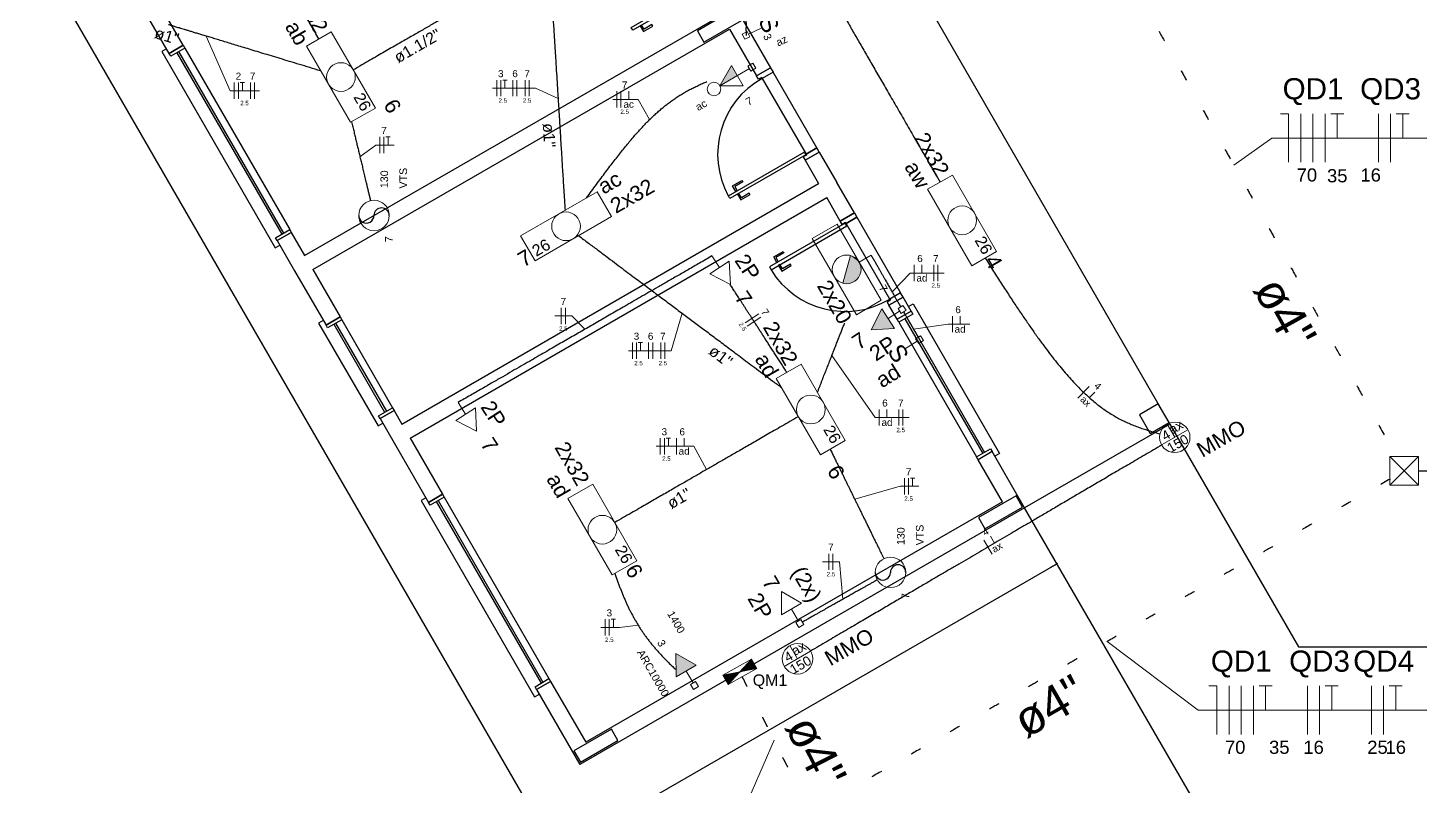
# Model space of a CAD drawing. Extents: x 175 to 700, y 53 to 250.
# Drawn here: x 355.23 to 368.1, y 182.64 to 189.65 of the extents above; entities that cross this region are included whole.
import ezdxf

# ---------------------------------------------------------------- set-up
doc = ezdxf.new("R2010")
doc.units = 0
doc.header["$LTSCALE"] = 2
doc.linetypes.add('DOT2', pattern=[3.175, 0, -3.175])
doc.layers.get('0').update_dxf_attribs({"linetype": 'CONTINUOUS'})
for name, color, linetype in [('A-JANEL', 3, 'CONTINUOUS'), ('A-PARED', 5, 'CONTINUOUS'), ('A-PARED-PISOS', 2, 'CONTINUOUS'), ('A-PAREDE', 5, 'CONTINUOUS'), ('A-PISOS', 2, 'CONTINUOUS'), ('A-PISOS-NIVEL', 1, 'CONTINUOUS'), ('A-PORTA', 3, 'CONTINUOUS'), ('A-SOLEIRA', 1, 'CONTINUOUS'), ('ARQ-ESQ-VISTA1', 2, 'CONTINUOUS')]:
    doc.layers.add(name, color=color, linetype=linetype)
for name, color, linetype, lineweight in [('EL-Condutos', 4, 'CONTINUOUS', 30), ('EL-Fios', 9, 'CONTINUOUS', 20), ('EL-Textos condutos', 7, 'CONTINUOUS', 20), ('EL-Textos fios', 7, 'CONTINUOUS', 20), ('EL-Textos pontos', 5, 'CONTINUOUS', 20), ('P-SIMBOL', 5, 'CONTINUOUS', 20)]:
    doc.layers.add(name, color=color, linetype=linetype, lineweight=lineweight)
doc.styles.add('Arial', font='arial.ttf')

msp = doc.modelspace()

# ---------------------------------------------------------------- hatches: boundary and pattern name
at = {"layer": 'P-SIMBOL', "linetype": 'Continuous'}
for points in [[(361.79, 189.213), (361.628, 189.119), (361.736, 189.307)], [(362.836, 187.548), (362.767, 187.291), (362.916, 187.486)], [(362.767, 187.291), (362.782, 187.289), (362.788, 187.287), (362.795, 187.288), (362.808, 187.288), (362.813, 187.288), (362.817, 187.288), (362.821, 187.289), (362.825, 187.29), (362.832, 187.291), (362.836, 187.292), (362.842, 187.294), (362.848, 187.296), (362.855, 187.299), (362.859, 187.301), (362.864, 187.303), (362.869, 187.306), (362.876, 187.311), (362.878, 187.313), (362.883, 187.316), (362.886, 187.318), (362.888, 187.32), (362.891, 187.323), (362.893, 187.325), (362.895, 187.328), (362.897, 187.33), (362.9, 187.332), (362.901, 187.334), (362.902, 187.335), (362.905, 187.337), (362.908, 187.34), (362.908, 187.342), (362.91, 187.344), (362.911, 187.346), (362.912, 187.348), (362.914, 187.35), (362.915, 187.353), (362.918, 187.357), (362.919, 187.36), (362.92, 187.362), (362.922, 187.365), (362.923, 187.367), (362.924, 187.37), (362.925, 187.373), (362.926, 187.376), (362.927, 187.38), (362.928, 187.384), (362.929, 187.387), (362.93, 187.39), (362.931, 187.395), (362.931, 187.398), (362.932, 187.402), (362.932, 187.405), (362.932, 187.407), (362.932, 187.412), (362.933, 187.414), (362.933, 187.42), (362.933, 187.423), (362.933, 187.426), (362.933, 187.428), (362.933, 187.43), (362.932, 187.432), (362.933, 187.434), (362.931, 187.44), (362.931, 187.444), (362.931, 187.446), (362.93, 187.448), (362.93, 187.449), (362.929, 187.451), (362.929, 187.453), (362.928, 187.454), (362.927, 187.457), (362.926, 187.46), (362.925, 187.463), (362.924, 187.466), (362.924, 187.469), (362.916, 187.486)], [(362.836, 187.548), (362.842, 187.546), (362.847, 187.544), (362.853, 187.541), (362.861, 187.537), (362.864, 187.536), (362.866, 187.535), (362.868, 187.534), (362.871, 187.532), (362.879, 187.526), (362.881, 187.524), (362.888, 187.52), (362.892, 187.516), (362.895, 187.512), (362.901, 187.505), (362.904, 187.502), (362.907, 187.499), (362.916, 187.486)], [(363.125, 187.054), (363.028, 186.86), (363.244, 186.873)], [(361.41, 183.757), (361.222, 183.864), (361.223, 183.648)], [(361.969, 183.725), (361.92, 183.812), (361.813, 183.695)], [(361.706, 183.578), (361.813, 183.695), (361.657, 183.665)]]:
    msp.add_hatch(color=256, dxfattribs=at).paths.add_polyline_path(points)

# ---------------------------------------------------------------- linework, layer by layer
at = {"color": 8}
msp.add_line((364.75, 184.697), (364.685, 184.66), dxfattribs=at)
msp.add_line((364.75, 184.697), (364.685, 184.66), dxfattribs=at)
for centre, start, end in [((358.359, 187.918), 179.981, 0), ((358.5, 187.918), 0.019, 180), ((363.277, 184.615), 0.0191, 180), ((363.136, 184.615), 179.98, 0.0002)]:
    msp.add_arc(centre, 0.0706, start, end)
at = {"layer": 'A-JANEL', "color": 251}
msp.add_line((364.147, 185.733), (364.017, 185.658), dxfattribs=at)
at = {"layer": 'A-PARED', "color": 251}
for p, q in [((357.788, 187.547), (361.642, 189.772)), ((361.81, 189.782), (362.097, 189.284)), ((357.863, 187.417), (361.717, 189.642)), ((361.717, 189.642), (361.967, 189.209)), ((361.967, 189.209), (362.097, 189.284)), ((362.417, 188.429), (362.547, 188.504)), ((362.547, 188.504), (362.71, 188.223)), ((362.417, 188.429), (362.542, 188.213)), ((358.688, 185.988), (362.542, 188.213)), ((362.872, 187.941), (362.71, 188.223)), ((358.763, 185.858), (362.617, 188.083)), ((362.742, 187.866), (362.617, 188.083)), ((362.742, 187.866), (362.872, 187.941)), ((357.665, 187.761), (357.788, 187.547)), ((357.535, 187.686), (357.696, 187.407)), ((357.696, 187.407), (357.986, 186.904, 0.728)), ((357.863, 187.417), (358.116, 186.979, 0.728)), ((363.192, 187.087), (363.322, 187.162)), ((363.397, 187.032), (363.322, 187.162)), ((363.267, 186.957), (363.192, 187.087)), ((358.616, 186.113, 0.728), (358.688, 185.988)), ((358.486, 186.038, 0.728), (358.934, 185.263)), ((358.763, 185.858), (359.063, 185.338)), ((364.447, 185.213), (364.147, 185.733)), ((364.242, 185.268), (364.017, 185.658)), ((364.447, 185.213), (360.334, 182.838)), ((364.242, 185.268), (360.388, 183.043)), ((359.934, 183.531), (360.334, 182.838)), ((360.063, 183.606), (360.388, 183.043))]:
    msp.add_line(p, q, dxfattribs=at)
msp.add_lwpolyline([(365.509, 186.074), (365.609, 185.901), (365.782, 186.001), (365.682, 186.174)], close=True, dxfattribs=at)
at = {"layer": 'A-PARED-PISOS', "color": 251}
for p, q in [((362.652, 191.423), (365.79, 185.988)), ((365.79, 185.988), (364.447, 185.213))]:
    msp.add_line(p, q, dxfattribs=at)
at = {"layer": 'A-PAREDE', "color": 251}
for p, q in [((356.665, 189.493), (356.388, 189.971)), ((356.535, 189.418), (356.259, 189.896)), ((356.665, 189.493), (356.535, 189.418)), ((356.535, 189.418), (356.665, 189.493)), ((356.665, 189.493), (356.535, 189.418)), ((362.097, 189.284), (361.967, 189.209)), ((362.547, 188.504), (362.417, 188.429)), ((362.872, 187.941), (362.742, 187.866)), ((357.665, 187.761), (357.535, 187.686)), ((357.535, 187.686), (357.665, 187.761)), ((357.665, 187.761), (357.535, 187.686)), ((363.322, 187.162), (363.192, 187.087)), ((357.986, 186.904), (358.116, 186.979)), ((358.116, 186.979), (357.986, 186.904)), ((363.397, 187.032), (363.267, 186.957)), ((363.397, 187.032), (363.267, 186.957)), ((363.397, 187.032), (363.267, 186.957)), ((358.486, 186.038), (358.616, 186.113)), ((358.616, 186.113), (358.486, 186.038)), ((364.147, 185.733), (364.017, 185.658)), ((359.063, 185.338), (358.934, 185.263)), ((358.934, 185.263), (359.063, 185.338)), ((359.063, 185.338), (358.934, 185.263)), ((360.063, 183.606), (359.934, 183.531)), ((359.934, 183.531), (360.063, 183.606)), ((360.063, 183.606), (359.934, 183.531))]:
    msp.add_line(p, q, dxfattribs=at)
for points in [[(361.42, 189.626), (361.48, 189.522), (361.827, 189.722), (361.767, 189.826)], [(364.02, 185.123), (364.08, 185.019), (364.427, 185.219), (364.367, 185.323)], [(360.279, 182.963), (360.339, 182.859), (360.685, 183.059), (360.625, 183.163)]]:
    msp.add_lwpolyline(points, close=True, dxfattribs=at)
at = {"layer": 'A-PISOS', "color": 251}
for p, q in [((351.639, 196.698), (360.114, 182.019)), ((364.747, 184.694), (360.114, 182.019)), ((364.747, 184.694), (364.682, 184.656)), ((364.747, 184.694), (364.682, 184.656))]:
    msp.add_line(p, q, dxfattribs=at)
at = {"layer": 'A-PISOS-NIVEL', "color": 251}
for p, q in [((365.79, 185.988), (366.98, 183.926)), ((366.085, 182.376), (364.447, 185.213)), ((366.98, 183.926), (369.848, 183.926))]:
    msp.add_line(p, q, dxfattribs=at)
at = {"layer": 'A-PORTA', "color": 251}
for p, q in [((362.525, 188.543), (362.425, 188.486)), ((362.895, 187.902), (362.795, 187.845))]:
    msp.add_line(p, q, dxfattribs=at)
for points in [[(361.523, 190.038), (360.822, 189.633), (360.807, 189.659), (361.508, 190.064)], [(360.927, 189.641), (360.904, 189.68), (360.891, 189.673), (360.921, 189.621), (361.008, 189.671), (361, 189.684)], [(362.015, 189.196), (361.985, 189.178), (361.967, 189.209), (362.097, 189.284), (362.12, 189.245), (362.02, 189.187)], [(362.423, 188.479), (361.722, 188.074), (361.707, 188.1), (362.408, 188.505)], [(362.43, 188.477), (362.4, 188.46), (362.417, 188.429), (362.547, 188.504), (362.525, 188.543), (362.425, 188.486)], [(361.767, 188.186), (361.789, 188.147), (361.776, 188.14), (361.746, 188.192), (361.833, 188.242), (361.84, 188.229)], [(361.827, 188.082), (361.804, 188.121), (361.791, 188.114), (361.821, 188.062), (361.908, 188.112), (361.9, 188.125)], [(362.79, 187.853), (362.76, 187.836), (362.742, 187.866), (362.872, 187.941), (362.895, 187.902), (362.795, 187.845)], [(362.788, 187.847), (362.087, 187.442), (362.102, 187.416), (362.803, 187.821)], [(362.147, 187.528), (362.169, 187.489), (362.156, 187.482), (362.126, 187.534), (362.213, 187.584), (362.22, 187.571)], [(362.207, 187.424), (362.184, 187.463), (362.171, 187.456), (362.201, 187.404), (362.288, 187.454), (362.28, 187.467)], [(363.205, 187.135), (363.175, 187.117), (363.192, 187.087), (363.322, 187.162), (363.3, 187.201), (363.2, 187.143)]]:
    msp.add_lwpolyline(points, close=True, dxfattribs=at)
for centre, start, end in [((362.412, 188.485, 0.02), 119.1784, 208.6732), ((362.788, 187.834, 0.02), 211.3268, 300.8216)]:
    msp.add_arc(centre, 0.804, start, end, dxfattribs=at)
at = {"layer": 'A-SOLEIRA', "color": 251}
for points in [[(362.425, 188.486), (362.525, 188.543), (362.12, 189.245), (362.02, 189.187)], [(362.795, 187.845), (362.895, 187.902), (363.3, 187.201), (363.2, 187.143)]]:
    msp.add_lwpolyline(points, close=True, dxfattribs=at)
at = {"layer": 'ARQ-ESQ-VISTA1', "color": 251}
for p, q in [((356.606, 189.424), (357.576, 187.744)), ((356.623, 189.434), (357.594, 187.754)), ((356.68, 189.467), (357.65, 187.787)), ((363.339, 186.963), (364.059, 185.716)), ((363.356, 186.973), (364.076, 185.726)), ((358.057, 186.911), (358.527, 186.097)), ((358.075, 186.921), (358.545, 186.107)), ((358.131, 186.953), (358.601, 186.139)), ((363.282, 186.931), (364.002, 185.684)), ((359.078, 185.312), (360.048, 183.632)), ((359.005, 185.27), (359.975, 183.59)), ((359.022, 185.28), (359.992, 183.6))]:
    msp.add_line(p, q, dxfattribs=at)
for points in [[(356.51, 189.461), (356.467, 189.436), (357.517, 187.618), (357.56, 187.643)], [(363.372, 187.075), (363.415, 187.1), (364.215, 185.715), (364.172, 185.69)], [(357.96, 186.947), (357.917, 186.922), (358.468, 185.97), (358.511, 185.995)], [(358.909, 185.306), (358.865, 185.281), (359.915, 183.463), (359.959, 183.488)]]:
    msp.add_lwpolyline(points, dxfattribs=at)
for points in [[(356.665, 189.493), (356.68, 189.467), (356.55, 189.392), (356.535, 189.418)], [(357.65, 187.787), (357.665, 187.761), (357.535, 187.686), (357.52, 187.712)], [(358.116, 186.979), (358.131, 186.953), (358.001, 186.878), (357.986, 186.904)], [(363.397, 187.032), (363.412, 187.006), (363.282, 186.931), (363.267, 186.957)], [(358.601, 186.139), (358.616, 186.113), (358.486, 186.038), (358.471, 186.064)], [(364.132, 185.759), (364.147, 185.733), (364.017, 185.658), (364.002, 185.684)], [(359.063, 185.338), (359.078, 185.312), (358.949, 185.237), (358.934, 185.263)], [(360.048, 183.632), (360.063, 183.606), (359.934, 183.531), (359.919, 183.557)]]:
    msp.add_lwpolyline(points, close=True, dxfattribs=at)
at = {"layer": 'EL-Condutos', "linetype": 'Continuous'}
for points in [[(361.484, 192.004), (361.584, 191.831), (361.678, 191.667), (361.767, 191.513), (361.851, 191.367), (361.931, 191.229), (362.007, 191.097), (362.079, 190.972), (362.148, 190.853), (362.214, 190.739), (362.278, 190.628), (362.34, 190.521), (362.4, 190.417), (362.458, 190.316), (362.517, 190.215), (362.574, 190.115), (362.632, 190.015), (362.69, 189.915), (362.749, 189.813), (362.809, 189.709), (362.87, 189.602), (362.934, 189.492), (363, 189.377), (363.069, 189.258), (363.141, 189.133), (363.217, 189.002), (363.297, 188.864), (363.381, 188.718), (363.47, 188.563), (363.565, 188.4), (363.665, 188.226)], [(361.386, 191.95), (361.43, 191.779), (361.472, 191.619), (361.511, 191.468), (361.547, 191.326), (361.581, 191.192), (361.613, 191.067), (361.642, 190.95), (361.668, 190.841), (361.693, 190.739), (361.716, 190.643), (361.736, 190.554), (361.755, 190.472), (361.772, 190.394), (361.787, 190.323), (361.801, 190.256), (361.813, 190.193), (361.824, 190.135), (361.833, 190.081), (361.841, 190.03), (361.848, 189.982), (361.853, 189.936), (361.858, 189.893), (361.862, 189.852), (361.865, 189.812), (361.867, 189.774), (361.869, 189.736), (361.87, 189.698), (361.87, 189.661), (361.87, 189.623), (361.87, 189.584)], [(357.92, 189.552), (357.883, 189.616), (357.848, 189.677), (357.815, 189.735), (357.783, 189.79), (357.752, 189.843), (357.723, 189.894), (357.694, 189.943), (357.667, 189.99), (357.641, 190.036), (357.615, 190.081), (357.59, 190.125), (357.565, 190.167), (357.541, 190.209), (357.517, 190.251), (357.493, 190.292), (357.469, 190.334), (357.445, 190.376), (357.42, 190.418), (357.396, 190.46), (357.371, 190.504), (357.345, 190.549), (357.318, 190.594), (357.291, 190.642), (357.263, 190.691), (357.233, 190.742), (357.203, 190.795), (357.171, 190.85), (357.137, 190.908), (357.102, 190.969), (357.065, 191.033)], [(359.936, 190.246), (359.857, 190.2), (359.783, 190.157), (359.713, 190.117), (359.647, 190.079), (359.584, 190.043), (359.525, 190.008), (359.469, 189.976), (359.415, 189.945), (359.364, 189.915), (359.315, 189.887), (359.267, 189.86), (359.221, 189.833), (359.176, 189.807), (359.131, 189.781), (359.087, 189.755), (359.043, 189.73), (358.998, 189.704), (358.953, 189.678), (358.907, 189.651), (358.859, 189.624), (358.81, 189.595), (358.759, 189.566), (358.705, 189.535), (358.649, 189.503), (358.59, 189.468), (358.527, 189.432), (358.461, 189.394), (358.391, 189.354), (358.317, 189.311), (358.238, 189.265)], [(360.069, 190.014), (360.074, 189.925), (360.08, 189.841), (360.085, 189.761), (360.089, 189.686), (360.094, 189.614), (360.098, 189.546), (360.102, 189.48), (360.106, 189.417), (360.11, 189.357), (360.113, 189.299), (360.117, 189.242), (360.121, 189.186), (360.124, 189.131), (360.127, 189.076), (360.131, 189.022), (360.134, 188.967), (360.138, 188.912), (360.141, 188.856), (360.145, 188.798), (360.148, 188.738), (360.152, 188.677), (360.156, 188.613), (360.16, 188.546), (360.165, 188.475), (360.169, 188.401), (360.174, 188.324), (360.179, 188.242), (360.185, 188.155), (360.19, 188.063), (360.197, 187.965)], [(357.936, 189.256), (357.836, 189.287), (357.74, 189.316), (357.649, 189.343), (357.563, 189.37), (357.481, 189.395), (357.403, 189.418), (357.33, 189.44), (357.26, 189.462), (357.195, 189.481), (357.133, 189.5), (357.076, 189.518), (357.021, 189.534), (356.971, 189.55), (356.923, 189.564), (356.879, 189.577), (356.838, 189.59), (356.8, 189.601), (356.765, 189.612), (356.733, 189.622), (356.704, 189.631), (356.677, 189.639), (356.652, 189.646), (356.63, 189.653), (356.61, 189.659), (356.592, 189.665), (356.576, 189.669), (356.562, 189.674), (356.55, 189.677), (356.539, 189.681), (356.53, 189.683)], [(360.395, 188.08), (360.442, 188.144), (360.486, 188.205), (360.53, 188.263), (360.572, 188.32), (360.612, 188.373), (360.652, 188.425), (360.69, 188.474), (360.727, 188.521), (360.764, 188.566), (360.8, 188.609), (360.835, 188.651), (360.869, 188.69), (360.903, 188.727), (360.937, 188.763), (360.97, 188.797), (361.004, 188.83), (361.037, 188.861), (361.07, 188.89), (361.103, 188.918), (361.137, 188.945), (361.171, 188.971), (361.205, 188.995), (361.24, 189.019), (361.276, 189.041), (361.312, 189.062), (361.349, 189.083), (361.388, 189.102), (361.427, 189.121), (361.467, 189.14), (361.509, 189.157)], [(358.223, 188.785), (358.229, 188.761), (358.234, 188.737), (358.24, 188.714), (358.245, 188.692), (358.25, 188.67), (358.255, 188.648), (358.26, 188.627), (358.265, 188.606), (358.27, 188.585), (358.275, 188.565), (358.28, 188.544), (358.285, 188.523), (358.29, 188.503), (358.295, 188.482), (358.3, 188.46), (358.306, 188.439), (358.311, 188.416), (358.316, 188.394), (358.322, 188.371), (358.327, 188.347), (358.333, 188.322), (358.339, 188.297), (358.346, 188.27), (358.352, 188.243), (358.359, 188.215), (358.366, 188.185), (358.373, 188.155), (358.381, 188.123), (358.389, 188.089), (358.397, 188.055)], [(360.322, 187.731), (360.412, 187.663), (360.497, 187.6), (360.577, 187.54), (360.653, 187.483), (360.724, 187.429), (360.792, 187.378), (360.857, 187.33), (360.919, 187.284), (360.978, 187.24), (361.034, 187.197), (361.089, 187.156), (361.142, 187.117), (361.193, 187.078), (361.244, 187.04), (361.294, 187.003), (361.344, 186.966), (361.393, 186.928), (361.443, 186.891), (361.494, 186.853), (361.546, 186.814), (361.599, 186.774), (361.655, 186.733), (361.712, 186.69), (361.771, 186.645), (361.834, 186.598), (361.899, 186.549), (361.968, 186.498), (362.041, 186.443), (362.117, 186.386), (362.199, 186.325)], [(361.554, 187.543), (361.441, 187.477), (361.335, 187.416), (361.235, 187.359), (361.142, 187.305), (361.055, 187.254), (360.972, 187.207), (360.895, 187.162), (360.821, 187.12), (360.752, 187.079), (360.685, 187.041), (360.621, 187.004), (360.559, 186.968), (360.499, 186.933), (360.44, 186.899), (360.381, 186.865), (360.322, 186.831), (360.263, 186.797), (360.202, 186.762), (360.14, 186.726), (360.077, 186.69), (360.01, 186.651), (359.94, 186.611), (359.867, 186.568), (359.789, 186.524), (359.707, 186.476), (359.62, 186.426), (359.526, 186.372), (359.427, 186.314), (359.321, 186.253), (359.207, 186.188)], [(363.027, 187.55), (363.045, 187.519), (363.063, 187.489), (363.079, 187.46), (363.095, 187.432), (363.11, 187.406), (363.124, 187.381), (363.138, 187.357), (363.151, 187.334), (363.163, 187.313), (363.175, 187.292), (363.186, 187.273), (363.196, 187.255), (363.206, 187.237), (363.215, 187.221), (363.224, 187.206), (363.232, 187.192), (363.24, 187.178), (363.247, 187.165), (363.254, 187.154), (363.26, 187.143), (363.266, 187.133), (363.271, 187.123), (363.276, 187.115), (363.281, 187.107), (363.285, 187.099), (363.289, 187.093), (363.292, 187.087), (363.295, 187.081), (363.298, 187.076), (363.3, 187.072)], [(364.083, 187.524), (364.16, 187.401), (364.234, 187.285), (364.305, 187.175), (364.373, 187.072), (364.439, 186.975), (364.502, 186.883), (364.562, 186.797), (364.621, 186.717), (364.677, 186.642), (364.732, 186.572), (364.785, 186.507), (364.836, 186.446), (364.886, 186.39), (364.935, 186.338), (364.983, 186.29), (365.03, 186.246), (365.076, 186.205), (365.122, 186.167), (365.168, 186.133), (365.213, 186.102), (365.259, 186.073), (365.305, 186.046), (365.351, 186.022), (365.398, 186), (365.445, 185.98), (365.493, 185.961), (365.543, 185.944), (365.593, 185.928), (365.645, 185.912), (365.699, 185.898)], [(362.248, 186.465), (362.223, 186.505), (362.198, 186.544), (362.173, 186.582), (362.149, 186.619), (362.126, 186.655), (362.103, 186.69), (362.081, 186.725), (362.06, 186.758), (362.039, 186.79), (362.019, 186.822), (361.999, 186.852), (361.98, 186.882), (361.961, 186.911), (361.943, 186.939), (361.926, 186.966), (361.909, 186.992), (361.892, 187.018), (361.876, 187.043), (361.861, 187.067), (361.846, 187.09), (361.832, 187.112), (361.818, 187.134), (361.804, 187.155), (361.791, 187.175), (361.779, 187.194), (361.767, 187.213), (361.755, 187.231), (361.744, 187.249), (361.733, 187.265), (361.723, 187.281)], [(363.327, 187.026), (363.335, 187.012), (363.343, 186.999), (363.35, 186.986), (363.357, 186.973), (363.364, 186.961), (363.371, 186.95), (363.377, 186.939), (363.383, 186.928), (363.389, 186.918), (363.395, 186.909), (363.4, 186.899), (363.405, 186.89), (363.41, 186.882), (363.415, 186.874), (363.419, 186.866), (363.423, 186.859), (363.427, 186.852), (363.431, 186.846), (363.435, 186.84), (363.438, 186.834), (363.441, 186.828), (363.444, 186.823), (363.447, 186.818), (363.45, 186.814), (363.452, 186.809), (363.454, 186.805), (363.457, 186.802), (363.459, 186.798), (363.46, 186.795), (363.462, 186.792)], [(362.531, 186.283), (362.542, 186.309), (362.552, 186.335), (362.562, 186.361), (362.572, 186.387), (362.582, 186.412), (362.591, 186.436), (362.601, 186.461), (362.61, 186.484), (362.62, 186.508), (362.629, 186.531), (362.638, 186.554), (362.646, 186.577), (362.655, 186.599), (362.664, 186.621), (362.672, 186.642), (362.68, 186.663), (362.688, 186.684), (362.697, 186.705), (362.704, 186.725), (362.712, 186.745), (362.72, 186.764), (362.727, 186.784), (362.735, 186.803), (362.742, 186.821), (362.749, 186.839), (362.756, 186.857), (362.763, 186.875), (362.77, 186.892), (362.777, 186.91), (362.783, 186.926)], [(362.355, 186.057), (362.276, 186.011), (362.201, 185.968), (362.131, 185.928), (362.065, 185.89), (362.003, 185.854), (361.944, 185.819), (361.887, 185.787), (361.834, 185.756), (361.783, 185.727), (361.733, 185.698), (361.686, 185.671), (361.64, 185.644), (361.594, 185.618), (361.55, 185.592), (361.506, 185.567), (361.461, 185.541), (361.417, 185.515), (361.371, 185.489), (361.325, 185.462), (361.278, 185.435), (361.228, 185.407), (361.177, 185.377), (361.124, 185.346), (361.067, 185.314), (361.008, 185.28), (360.946, 185.243), (360.88, 185.205), (360.81, 185.165), (360.735, 185.122), (360.656, 185.076)], [(365.715, 185.794), (365.561, 185.703), (365.416, 185.618), (365.28, 185.539), (365.152, 185.463), (365.032, 185.393), (364.918, 185.326), (364.811, 185.263), (364.709, 185.203), (364.612, 185.146), (364.519, 185.091), (364.429, 185.039), (364.342, 184.988), (364.257, 184.938), (364.173, 184.889), (364.09, 184.84), (364.008, 184.791), (363.924, 184.742), (363.839, 184.692), (363.752, 184.641), (363.662, 184.589), (363.569, 184.534), (363.472, 184.477), (363.37, 184.417), (363.263, 184.354), (363.149, 184.287), (363.029, 184.216), (362.901, 184.141), (362.765, 184.062), (362.62, 183.976), (362.466, 183.886)], [(362.648, 185.756), (362.667, 185.718), (362.684, 185.682), (362.701, 185.647), (362.718, 185.614), (362.734, 185.582), (362.749, 185.551), (362.764, 185.52), (362.778, 185.491), (362.792, 185.462), (362.806, 185.433), (362.82, 185.405), (362.834, 185.377), (362.848, 185.348), (362.862, 185.32), (362.875, 185.292), (362.89, 185.263), (362.904, 185.234), (362.919, 185.204), (362.934, 185.173), (362.949, 185.141), (362.965, 185.109), (362.982, 185.075), (362.999, 185.039), (363.017, 185.003), (363.036, 184.964), (363.055, 184.924), (363.076, 184.882), (363.098, 184.838), (363.12, 184.792), (363.144, 184.743)], [(360.658, 184.606), (360.67, 184.569), (360.682, 184.534), (360.695, 184.499), (360.708, 184.465), (360.721, 184.432), (360.734, 184.399), (360.748, 184.367), (360.762, 184.335), (360.776, 184.304), (360.791, 184.273), (360.807, 184.243), (360.823, 184.213), (360.839, 184.184), (360.856, 184.155), (360.873, 184.126), (360.891, 184.097), (360.91, 184.069), (360.929, 184.041), (360.949, 184.014), (360.97, 183.986), (360.991, 183.959), (361.014, 183.932), (361.036, 183.905), (361.06, 183.878), (361.085, 183.851), (361.11, 183.824), (361.137, 183.797), (361.164, 183.77), (361.192, 183.743), (361.221, 183.716)], [(363.083, 184.546), (363.055, 184.53), (363.028, 184.514), (363.002, 184.5), (362.978, 184.486), (362.954, 184.473), (362.932, 184.46), (362.911, 184.448), (362.89, 184.437), (362.871, 184.425), (362.851, 184.415), (362.832, 184.404), (362.814, 184.393), (362.796, 184.383), (362.777, 184.373), (362.759, 184.362), (362.74, 184.352), (362.722, 184.341), (362.702, 184.33), (362.682, 184.319), (362.662, 184.308), (362.64, 184.295), (362.618, 184.283), (362.595, 184.27), (362.57, 184.256), (362.544, 184.241), (362.517, 184.226), (362.488, 184.21), (362.458, 184.192), (362.426, 184.174), (362.391, 184.155)]]:
    msp.add_spline(points, degree=3, dxfattribs=at)
at = {"layer": 'EL-Condutos', "linetype": 'DOT2', "ltscale": 0.05}
for points in [[(364.878, 191.082), (365.021, 190.825), (365.155, 190.584), (365.281, 190.359), (365.399, 190.146), (365.51, 189.947), (365.615, 189.759), (365.714, 189.58), (365.808, 189.412), (365.898, 189.251), (365.984, 189.096), (366.067, 188.948), (366.147, 188.804), (366.225, 188.664), (366.302, 188.526), (366.378, 188.389), (366.455, 188.252), (366.532, 188.114), (366.61, 187.973), (366.69, 187.83), (366.772, 187.682), (366.858, 187.528), (366.948, 187.367), (367.041, 187.199), (367.14, 187.021), (367.245, 186.834), (367.356, 186.635), (367.474, 186.423), (367.599, 186.198), (367.733, 185.958), (367.875, 185.703)], [(368.088, 185.555), (368.389, 185.556), (368.671, 185.557), (368.936, 185.558), (369.185, 185.558), (369.419, 185.559), (369.64, 185.56), (369.848, 185.561), (370.046, 185.561), (370.234, 185.562), (370.415, 185.563), (370.588, 185.563), (370.756, 185.564), (370.921, 185.564), (371.082, 185.565), (371.242, 185.566), (371.402, 185.566), (371.563, 185.567), (371.726, 185.567), (371.894, 185.568), (372.066, 185.568), (372.246, 185.569), (372.433, 185.57), (372.63, 185.57), (372.837, 185.571), (373.055, 185.572), (373.288, 185.573), (373.534, 185.574), (373.797, 185.574), (374.077, 185.575), (374.375, 185.576)], [(367.827, 185.479), (367.578, 185.336), (367.345, 185.202), (367.126, 185.076), (366.92, 184.958), (366.726, 184.846), (366.543, 184.741), (366.371, 184.642), (366.207, 184.548), (366.051, 184.458), (365.901, 184.372), (365.757, 184.289), (365.617, 184.209), (365.481, 184.131), (365.347, 184.054), (365.214, 183.977), (365.081, 183.901), (364.947, 183.824), (364.811, 183.746), (364.672, 183.666), (364.528, 183.583), (364.379, 183.497), (364.223, 183.408), (364.06, 183.314), (363.887, 183.215), (363.705, 183.11), (363.512, 182.999), (363.307, 182.881), (363.089, 182.755), (362.856, 182.622), (362.608, 182.479)], [(361.834, 183.649), (361.86, 183.597), (361.885, 183.547), (361.908, 183.5), (361.931, 183.456), (361.952, 183.414), (361.972, 183.375), (361.991, 183.337), (362.009, 183.301), (362.026, 183.266), (362.043, 183.233), (362.059, 183.201), (362.075, 183.17), (362.09, 183.139), (362.105, 183.109), (362.12, 183.08), (362.135, 183.05), (362.15, 183.02), (362.165, 182.99), (362.18, 182.96), (362.196, 182.928), (362.212, 182.896), (362.229, 182.863), (362.247, 182.828), (362.265, 182.792), (362.284, 182.754), (362.304, 182.714), (362.325, 182.671), (362.348, 182.627), (362.372, 182.58), (362.397, 182.53)]]:
    msp.add_spline(points, degree=3, dxfattribs=at)
at = {"layer": 'EL-Fios'}
for p, q in [((357.138, 188.998), (357.138, 189.148)), ((357.176, 188.998), (357.176, 189.148)), ((357.193, 189.148), (357.233, 189.148)), ((357.213, 189.073), (357.213, 189.148)), ((357.288, 188.998), (357.288, 189.148)), ((357.326, 188.998), (357.326, 189.148)), ((359.565, 189.021), (359.565, 189.171)), ((359.602, 189.021), (359.602, 189.171)), ((359.62, 189.171), (359.66, 189.171)), ((359.64, 189.096), (359.64, 189.171)), ((359.715, 189.021), (359.715, 189.171)), ((359.752, 189.021), (359.752, 189.171)), ((359.827, 189.021), (359.827, 189.171)), ((359.865, 189.021), (359.865, 189.171)), ((360.677, 188.917), (360.677, 189.067)), ((360.714, 188.917), (360.714, 189.067)), ((360.785, 188.992), (360.785, 189.067)), ((366.813, 188.86), (366.888, 188.86)), ((366.888, 188.41), (366.888, 188.86)), ((367.001, 188.41), (367.001, 188.86)), ((367.113, 188.41), (367.113, 188.86)), ((367.226, 188.41), (367.226, 188.86)), ((367.278, 188.86), (367.398, 188.86)), ((367.338, 188.635), (367.338, 188.86)), ((367.718, 188.41), (367.718, 188.86)), ((367.83, 188.41), (367.83, 188.86)), ((367.883, 188.86), (368.003, 188.86)), ((367.943, 188.635), (367.943, 188.86)), ((358.485, 188.495), (358.485, 188.645)), ((358.522, 188.495), (358.522, 188.645)), ((358.54, 188.645), (358.58, 188.645)), ((358.56, 188.57), (358.56, 188.645)), ((363.426, 187.31), (363.426, 187.46)), ((363.497, 187.385), (363.497, 187.46)), ((363.606, 187.31), (363.606, 187.46)), ((363.643, 187.31), (363.643, 187.46)), ((360.162, 186.913), (360.162, 187.063)), ((360.2, 186.913), (360.2, 187.063)), ((361.862, 186.926), (361.988, 187.008)), ((361.882, 186.895), (362.008, 186.976)), ((363.779, 186.837), (363.779, 186.987)), ((363.85, 186.912), (363.85, 186.987)), ((360.819, 186.591), (360.819, 186.741)), ((360.857, 186.591), (360.857, 186.741)), ((360.874, 186.741), (360.914, 186.741)), ((360.894, 186.666), (360.894, 186.741)), ((360.969, 186.591), (360.969, 186.741)), ((361.007, 186.591), (361.007, 186.741)), ((361.082, 186.591), (361.082, 186.741)), ((361.119, 186.591), (361.119, 186.741)), ((364.94, 186.227), (365.045, 186.334)), ((365.043, 186.231), (365.096, 186.284)), ((363.102, 185.973), (363.102, 186.123)), ((363.173, 186.048), (363.173, 186.123)), ((363.282, 185.973), (363.282, 186.123)), ((363.319, 185.973), (363.319, 186.123)), ((361.077, 185.707), (361.077, 185.857)), ((361.115, 185.707), (361.115, 185.857)), ((361.132, 185.857), (361.172, 185.857)), ((361.152, 185.782), (361.152, 185.857)), ((361.227, 185.707), (361.227, 185.857)), ((361.298, 185.782), (361.298, 185.857)), ((363.336, 185.337), (363.336, 185.487)), ((363.374, 185.337), (363.374, 185.487)), ((363.391, 185.487), (363.431, 185.487)), ((363.411, 185.412), (363.411, 185.487)), ((364.145, 184.785), (364.069, 184.914)), ((364.168, 184.885), (364.13, 184.95)), ((362.636, 184.638), (362.636, 184.788)), ((362.674, 184.638), (362.674, 184.788)), ((360.569, 184.031), (360.569, 184.181)), ((360.606, 184.031), (360.606, 184.181)), ((360.624, 184.181), (360.664, 184.181)), ((360.644, 184.106), (360.644, 184.181)), ((366.15, 183.564), (366.225, 183.564)), ((366.225, 183.114), (366.225, 183.564)), ((366.337, 183.114), (366.337, 183.564)), ((366.45, 183.114), (366.45, 183.564)), ((366.562, 183.114), (366.562, 183.564)), ((366.615, 183.564), (366.735, 183.564)), ((366.675, 183.339), (366.675, 183.564)), ((367.062, 183.114), (367.062, 183.564)), ((367.174, 183.114), (367.174, 183.564)), ((367.227, 183.564), (367.347, 183.564)), ((367.287, 183.339), (367.287, 183.564)), ((367.654, 183.114), (367.654, 183.564)), ((367.767, 183.114), (367.767, 183.564)), ((367.819, 183.564), (367.939, 183.564)), ((367.879, 183.339), (367.879, 183.564))]:
    msp.add_line(p, q, dxfattribs=at)
at = {"layer": 'EL-Textos fios'}
for p, q in [((356.878, 189.578), (357.101, 189.073)), ((357.101, 189.073), (357.37, 189.073)), ((359.924, 189.096), (359.527, 189.096)), ((360.132, 189.002), (359.924, 189.096)), ((360.872, 188.992), (360.639, 188.992)), ((360.978, 188.805), (360.872, 188.992)), ((366.38, 188.385), (366.732, 188.635)), ((366.732, 188.635), (368.921, 188.635)), ((358.3, 188.461), (358.447, 188.57)), ((358.447, 188.57), (358.617, 188.57)), ((363.221, 187.211), (363.389, 187.385)), ((363.389, 187.385), (363.703, 187.385)), ((360.26, 186.988), (360.103, 186.988)), ((360.381, 186.865), (360.26, 186.988)), ((361.281, 187.013), (361.179, 186.666)), ((363.42, 186.865), (363.741, 186.912)), ((363.741, 186.912), (363.939, 186.912)), ((361.179, 186.666), (360.782, 186.666)), ((362.664, 186.621), (363.065, 186.048)), ((363.065, 186.048), (363.379, 186.048)), ((361.387, 185.782), (361.04, 185.782)), ((361.506, 185.567), (361.387, 185.782)), ((362.875, 185.293), (363.296, 185.412)), ((363.296, 185.412), (363.469, 185.412)), ((362.734, 184.713), (362.577, 184.713)), ((362.766, 184.367), (362.734, 184.713)), ((360.872, 184.127), (360.701, 184.106)), ((360.701, 184.106), (360.528, 184.106)), ((365.211, 183.975), (366.053, 183.339)), ((366.053, 183.339), (368.849, 183.339)), ((362.13, 183.061), (361.5, 181.618))]:
    msp.add_line(p, q, dxfattribs=at)
at = {"layer": 'P-SIMBOL'}
for p, q in [((357.805, 189.486), (358.035, 189.619)), ((358.443, 188.912), (358.035, 189.619)), ((361.835, 189.596), (361.882, 189.62)), ((361.858, 189.549), (361.835, 189.596)), ((361.906, 189.572), (361.858, 189.549)), ((361.882, 189.62), (361.906, 189.572)), ((362.01, 189.652), (361.894, 189.596)), ((358.213, 188.78), (357.805, 189.486)), ((361.736, 189.307), (361.628, 189.119)), ((361.844, 189.119), (361.736, 189.307)), ((361.79, 189.213), (361.901, 189.277)), ((361.888, 189.3), (361.934, 189.326)), ((361.915, 189.254), (361.888, 189.3)), ((361.961, 189.281), (361.915, 189.254)), ((361.934, 189.326), (361.961, 189.281)), ((361.628, 189.119), (361.79, 189.213)), ((361.628, 189.119), (361.844, 189.119)), ((358.213, 188.78), (358.443, 188.912)), ((363.55, 188.16), (363.78, 188.292)), ((364.188, 187.585), (363.78, 188.292)), ((359.786, 187.729), (360.493, 188.137)), ((360.493, 188.137), (360.625, 187.907)), ((363.958, 187.453), (363.55, 188.16)), ((359.919, 187.499), (360.625, 187.907)), ((362.712, 187.839), (362.482, 187.706)), ((362.712, 187.839), (363.121, 187.133)), ((359.786, 187.729), (359.919, 187.499)), ((362.482, 187.706), (362.891, 187)), ((361.534, 187.377), (361.715, 187.495)), ((361.624, 187.436), (361.554, 187.543)), ((361.715, 187.495), (361.727, 187.279)), ((362.836, 187.548), (362.767, 187.291)), ((363.027, 187.55), (362.916, 187.486)), ((363.958, 187.453), (364.188, 187.585)), ((361.727, 187.279), (361.534, 187.377)), ((363.121, 187.133), (362.891, 187)), ((363.028, 186.86), (363.125, 187.054)), ((363.125, 187.054), (363.244, 186.873)), ((363.185, 186.964), (363.291, 187.034)), ((363.277, 187.056), (363.321, 187.086)), ((363.306, 187.012), (363.277, 187.056)), ((363.35, 187.041), (363.306, 187.012)), ((363.321, 187.086), (363.35, 187.041)), ((363.244, 186.873), (363.028, 186.86)), ((363.344, 186.687), (363.453, 186.755)), ((363.439, 186.777), (363.484, 186.805)), ((363.467, 186.732), (363.439, 186.777)), ((363.512, 186.76), (363.467, 186.732)), ((363.484, 186.805), (363.512, 186.76)), ((362.15, 186.41), (362.38, 186.542)), ((362.788, 185.836), (362.38, 186.542)), ((362.558, 185.703), (362.15, 186.41)), ((359.277, 186.08), (359.207, 186.188)), ((359.186, 186.021), (359.368, 186.139)), ((359.368, 186.139), (359.379, 185.923)), ((359.379, 185.923), (359.186, 186.021)), ((365.713, 185.794), (365.957, 185.935)), ((365.835, 185.865), (365.765, 185.987)), ((362.558, 185.703), (362.788, 185.836)), ((367.825, 185.687), (368.09, 185.687)), ((367.825, 185.687), (367.825, 185.422)), ((367.825, 185.687), (368.09, 185.422)), ((368.09, 185.687), (367.825, 185.422)), ((368.09, 185.687), (368.09, 185.422)), ((360.223, 185.298), (360.453, 185.43)), ((360.861, 184.723), (360.453, 185.43)), ((367.825, 185.422), (368.09, 185.422)), ((360.631, 184.591), (360.223, 185.298)), ((360.631, 184.591), (360.861, 184.723)), ((362.197, 184.438), (362.384, 184.33)), ((362.197, 184.221), (362.197, 184.438)), ((362.384, 184.33), (362.197, 184.221)), ((362.291, 184.275), (362.355, 184.165)), ((362.332, 184.151), (362.378, 184.178)), ((362.358, 184.105), (362.332, 184.151)), ((362.404, 184.132), (362.358, 184.105)), ((362.378, 184.178), (362.404, 184.132)), ((362.223, 183.745), (362.468, 183.886)), ((362.346, 183.815), (362.275, 183.938)), ((361.223, 183.648), (361.222, 183.864)), ((361.222, 183.864), (361.41, 183.757)), ((361.41, 183.757), (361.223, 183.648)), ((361.92, 183.812), (361.657, 183.665)), ((361.92, 183.812), (361.813, 183.695)), ((361.969, 183.725), (361.92, 183.812)), ((361.316, 183.702), (361.381, 183.592)), ((361.813, 183.695), (361.657, 183.665)), ((361.706, 183.578), (361.657, 183.665)), ((361.969, 183.725), (361.706, 183.578)), ((361.813, 183.695), (361.706, 183.578)), ((361.969, 183.725), (361.813, 183.695)), ((361.358, 183.578), (361.404, 183.605)), ((361.385, 183.532), (361.358, 183.578)), ((361.43, 183.559), (361.385, 183.532)), ((361.404, 183.605), (361.43, 183.559))]:
    msp.add_line(p, q, dxfattribs=at)
for centre, radius in [((358.124, 189.199), 0.133), ((361.574, 189.088), 0.0625), ((358.43, 187.918), 0.141), ((363.869, 187.873), 0.133), ((360.206, 187.818), 0.133), ((362.801, 187.419), 0.133), ((362.469, 186.123), 0.133), ((365.835, 185.865), 0.141), ((360.542, 185.01), 0.133), ((363.207, 184.615), 0.141), ((362.346, 183.815), 0.141)]:
    msp.add_circle(centre, radius, dxfattribs=at)

# ---------------------------------------------------------------- texts
at = {"layer": 'EL-Textos condutos', "attachment_point": 8, "line_spacing_factor": 0.798, "style": 'Arial'}
for s, insert, char_height, width, rotation in [('ø1"', (356.498, 189.527), 0.1059, 0.38124, 343.1035), ('ø1.1/2"', (358.859, 189.44), 0.1059, 0.88956, 30.0001), ('ø1"', (359.994, 188.657), 0.1059, 0.38124, 273.5636), ('ø4"', (366.711, 186.935), 0.3177, 1.14372, 299.1232), ('ø1"', (361.603, 186.573), 0.1059, 0.38124, 323.1645), ('ø1"', (361.278, 185.252), 0.1059, 0.38124, 30.0001), ('ø4"', (364.757, 183.235), 0.3177, 1.14372, 29.8912), ('ø4"', (362.37, 182.881), 0.3177, 1.14372, 296.7111)]:
    msp.add_mtext(s, dxfattribs=dict(at, insert=insert, char_height=char_height, width=width, rotation=rotation))
at = {"layer": 'EL-Textos fios', "attachment_point": 8, "line_spacing_factor": 0.798, "style": 'Arial'}
for s, insert, char_height, width in [('2', (357.176, 189.175), 0.0653, 0.07837), ('7', (357.307, 189.175), 0.0653, 0.07837), ('3', (359.602, 189.197), 0.0653, 0.07837), ('6', (359.734, 189.197), 0.0653, 0.07837), ('7', (359.846, 189.197), 0.0653, 0.07837), ('7', (360.748, 189.093), 0.0653, 0.07837), ('QD1', (367.114, 188.939), 0.1959, 0.70529), ('QD3', (367.831, 188.939), 0.1959, 0.70529), ('2.5', (357.232, 188.938), 0.0406, 0.14614), ('2.5', (359.621, 188.961), 0.0406, 0.14614), ('2.5', (359.846, 188.961), 0.0406, 0.14614), ('2.5', (360.748, 188.857), 0.0406, 0.14614), ('ac', (360.785, 188.914), 0.0653, 0.15673), ('7', (358.522, 188.671), 0.0653, 0.07837), ('70', (367.057, 188.23), 0.1218, 0.29228), ('35', (367.338, 188.223), 0.1218, 0.29228), ('16', (367.647, 188.23), 0.1218, 0.29228), ('6', (363.479, 187.486), 0.0653, 0.07837), ('7', (363.625, 187.486), 0.0653, 0.07837), ('ad', (363.497, 187.306), 0.0653, 0.15673), ('2.5', (363.625, 187.249), 0.0406, 0.14614), ('7', (360.181, 187.089), 0.0653, 0.07837), ('6', (363.831, 187.013), 0.0653, 0.07837), ('2.5', (360.181, 186.852), 0.0406, 0.14614), ('3', (360.857, 186.767), 0.0653, 0.07837), ('6', (360.988, 186.767), 0.0653, 0.07837), ('7', (361.101, 186.767), 0.0653, 0.07837), ('ad', (363.85, 186.833), 0.0653, 0.15673), ('2.5', (360.876, 186.531), 0.0406, 0.14614), ('2.5', (361.101, 186.531), 0.0406, 0.14614), ('6', (363.155, 186.149), 0.0653, 0.07837), ('7', (363.301, 186.149), 0.0653, 0.07837), ('3', (361.115, 185.883), 0.0653, 0.07837), ('6', (361.28, 185.883), 0.0653, 0.07837), ('ad', (363.174, 185.97), 0.0653, 0.15673), ('2.5', (363.301, 185.912), 0.0406, 0.14614), ('2.5', (361.134, 185.647), 0.0406, 0.14614), ('ad', (361.298, 185.704), 0.0653, 0.15673), ('7', (363.374, 185.513), 0.0653, 0.07837), ('2.5', (363.374, 185.277), 0.0406, 0.14614), ('7', (362.655, 184.815), 0.0653, 0.07837), ('2.5', (362.655, 184.578), 0.0406, 0.14614), ('3', (360.606, 184.207), 0.0653, 0.07837), ('2.5', (360.606, 183.971), 0.0406, 0.14614), ('QD1', (366.45, 183.642), 0.1959, 0.70529), ('QD3', (367.174, 183.642), 0.1959, 0.70529), ('QD4', (367.767, 183.642), 0.1959, 0.70529), ('70', (366.394, 182.934), 0.1218, 0.29228), ('35', (366.802, 182.934), 0.1218, 0.29228), ('16', (367.119, 182.934), 0.1218, 0.29228), ('25', (367.71, 182.934), 0.1218, 0.29228), ('16', (367.879, 182.934), 0.1218, 0.29228)]:
    msp.add_mtext(s, dxfattribs=dict(at, insert=insert, char_height=char_height, width=width))
for s, insert, char_height, width, rotation in [('7', (362.02, 187.006), 0.0653, 0.07837, 302.7795), ('2.5', (361.822, 186.878), 0.0406, 0.14614, 302.7795), ('4', (365.101, 186.316), 0.0653, 0.07837, 315.6539), ('ax', (364.989, 186.175), 0.0653, 0.15673, 315.6539), ('4', (364.101, 184.963), 0.0653, 0.07837, 30.4241), ('ax', (364.208, 184.818), 0.0653, 0.15673, 30.4241)]:
    msp.add_mtext(s, dxfattribs=dict(at, insert=insert, char_height=char_height, width=width, rotation=rotation))
at = {"layer": 'EL-Textos pontos', "line_spacing_factor": 0.798, "style": 'Arial'}
for s, insert, char_height, width, attachment_point, rotation in [('2x32', (357.889, 189.59), 0.1412, 0.67776, 9, 299.9999), ('ab', (357.71, 189.476), 0.1412, 0.33888, 9, 299.9999), ('az', (362.215, 189.503), 0.0706, 0.16944, 8, 26.0066), ('6', (358.566, 188.847), 0.141, 0.16944, 9, 299.9999), ('ac', (361.473, 188.908), 0.0706, 0.16944, 8, 30.0001), ('7', (361.916, 188.945), 0.0706, 0.08472, 8, 30.0001), ('2x32', (363.634, 188.263), 0.1412, 0.67776, 9, 299.9999), ('aw', (363.455, 188.15), 0.1412, 0.33888, 9, 299.9999), ('130', (358.561, 188.253), 0.0706, 0.25416, 8, 90.0002), ('VTS', (358.736, 188.263), 0.0706, 0.25416, 8, 90.0002), ('ac', (360.554, 188.108), 0.1412, 0.33888, 7, 30.0001), ('2x32', (360.668, 187.93), 0.1412, 0.67776, 7, 30.0001), ('7', (358.603, 187.698), 0.0706, 0.08472, 8, 90.0002), ('7', (359.812, 187.435), 0.141, 0.16944, 7, 30.0001), ('2P', (361.825, 187.401), 0.1412, 0.33888, 8, 303.1863), ('4', (364.128, 187.407), 0.141, 0.16944, 9, 299.9999), ('7', (361.789, 187.114), 0.141, 0.16944, 8, 303.1863), ('7', (363.096, 187.25), 0.0706, 0.08472, 7, 300.0752), ('2x32', (362.234, 186.514), 0.1412, 0.67776, 9, 299.9999), ('7', (362.957, 186.699), 0.141, 0.16944, 8, 33.4321), ('2P', (363.172, 186.63), 0.1412, 0.33888, 8, 33.4321), ('ad', (362.055, 186.4), 0.1412, 0.33888, 9, 299.9999), ('ad', (363.222, 186.373), 0.1412, 0.33888, 8, 31.8679), ('2P', (359.476, 186.044), 0.1412, 0.33888, 8, 302.8999), ('4', (365.775, 185.847), 0.0882, 0.1059, 8, 30.0001), ('ax', (365.868, 185.921), 0.0882, 0.2118, 8, 30.0001), ('MMO', (366.3, 185.792), 0.1412, 0.50832, 8, 30.0001), ('7', (359.439, 185.757), 0.141, 0.16944, 8, 302.8999), ('2x32', (360.307, 185.401), 0.1412, 0.67776, 9, 299.9999), ('150', (365.886, 185.769), 0.0882, 0.3177, 8, 30.0001), ('6', (362.668, 185.46), 0.141, 0.16944, 9, 299.9999), ('ad', (360.128, 185.288), 0.1412, 0.33888, 9, 299.9999), ('130', (363.338, 184.95), 0.0706, 0.25416, 8, 90.0002), ('VTS', (363.513, 184.961), 0.0706, 0.25416, 8, 90.0002), ('6', (360.801, 184.545), 0.141, 0.16944, 9, 299.9999), ('7', (362.041, 184.482), 0.141, 0.16944, 8, 300.0915), ('2P', (361.94, 184.269), 0.1412, 0.33888, 8, 300.0915), ('7', (363.38, 184.396), 0.0706, 0.08472, 8, 90.0002), ('1400', (361.193, 184.137), 0.0706, 0.33888, 8, 300.1775), ('MMO', (362.86, 183.863), 0.1412, 0.50832, 8, 30.0001), ('ARC10000', (360.98, 183.665), 0.0706, 0.67776, 8, 300.1775), ('3', (361.058, 183.941), 0.0706, 0.08472, 8, 300.1775), ('4', (362.285, 183.798), 0.0882, 0.1059, 8, 30.0001), ('ax', (362.379, 183.872), 0.0882, 0.2118, 8, 30.0001), ('150', (362.397, 183.72), 0.0882, 0.3177, 8, 30.0001)]:
    msp.add_mtext(s, dxfattribs=dict(at, insert=insert, char_height=char_height, width=width, attachment_point=attachment_point, rotation=rotation))
at = {"layer": 'EL-Textos pontos', "insert": (361.932, 183.536), "char_height": 0.1059, "width": 0.38124, "attachment_point": 7, "line_spacing_factor": 0.798, "style": 'Arial'}
msp.add_mtext('QM1', dxfattribs=at)
at = {"layer": 'P-SIMBOL', "line_spacing_factor": 0.798, "style": 'Arial'}
for s, insert, char_height, width, attachment_point, rotation in [('S', (361.977, 189.722), 0.159, 0.19062, 7, 296.0072), ('3', (362.025, 189.579), 0.0706, 0.08472, 7, 296.0072), ('26', (358.317, 188.871), 0.1059, 0.25416, 9, 299.9999), ('26', (359.931, 187.533), 0.1059, 0.25416, 7, 30.0001), ('26', (364.062, 187.545), 0.1059, 0.25416, 9, 299.9999), ('2x20', (362.52, 187.267), 0.1412, 0.67776, 7, 300.0752), ('S', (363.248, 186.537), 0.159, 0.19062, 9, 301.8677), ('26', (362.662, 185.795), 0.1059, 0.25416, 9, 299.9999), ('26', (360.735, 184.683), 0.1059, 0.25416, 9, 299.9999), ('(2x)', (362.419, 184.303), 0.1412, 0.67776, 9, 300.0915)]:
    msp.add_mtext(s, dxfattribs=dict(at, insert=insert, char_height=char_height, width=width, attachment_point=attachment_point, rotation=rotation))

doc.saveas('drawing.dxf')
